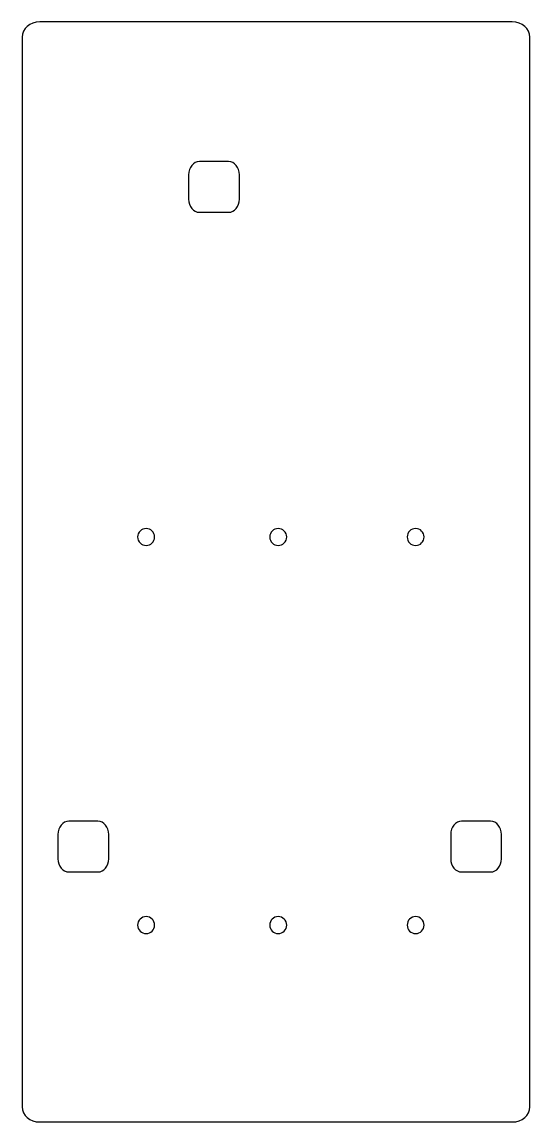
# Model space of a CAD drawing. Extents: x 229 to 349, y 19 to 279.
import ezdxf

# ---------------------------------------------------------------- set-up
doc = ezdxf.new("R2010")
doc.units = 0
doc.header["$MEASUREMENT"] = 0
doc.layers.add('LAYER_1', color=7, linetype='CONTINUOUS')

msp = doc.modelspace()

# ---------------------------------------------------------------- linework, layer by layer
at = {"layer": 'LAYER_1', "color": 7}
for points, knots in [([(348.57, 22.24), (348.57, 20.27), (346.7, 18.68), (344.39, 18.68), (344.39, 18.68), (232.76, 18.68), (232.76, 18.68), (230.45, 18.68), (228.57, 20.27), (228.57, 22.24), (228.57, 22.24), (228.57, 275.11), (228.57, 275.11), (228.57, 277.08), (230.45, 278.68), (232.76, 278.68), (232.76, 278.68), (344.39, 278.68), (344.39, 278.68), (346.7, 278.68), (348.57, 277.08), (348.57, 275.11), (348.57, 275.11), (348.57, 22.24), (348.57, 22.24)], [0, 0, 0, 0, 1, 1, 1, 2, 2, 2, 3, 3, 3, 4, 4, 4, 5, 5, 5, 6, 6, 6, 7, 7, 7, 8, 8, 8, 8]), ([(279.93, 236.82), (279.93, 235.09), (278.78, 233.69), (277.36, 233.69), (277.36, 233.69), (270.5, 233.69), (270.5, 233.69), (269.08, 233.69), (267.93, 235.09), (267.93, 236.82), (267.93, 236.82), (267.93, 242.56), (267.93, 242.56), (267.93, 244.29), (269.08, 245.69), (270.5, 245.69), (270.5, 245.69), (277.36, 245.69), (277.36, 245.69), (278.78, 245.69), (279.93, 244.29), (279.93, 242.56), (279.93, 242.56), (279.93, 236.82), (279.93, 236.82)], [0, 0, 0, 0, 1, 1, 1, 2, 2, 2, 3, 3, 3, 4, 4, 4, 5, 5, 5, 6, 6, 6, 7, 7, 7, 8, 8, 8, 8]), ([(259.88, 156.95), (259.88, 155.84), (258.99, 154.95), (257.88, 154.95), (256.78, 154.95), (255.88, 155.84), (255.88, 156.95), (255.88, 158.05), (256.78, 158.95), (257.88, 158.95), (258.99, 158.95), (259.88, 158.05), (259.88, 156.95)], [0, 0, 0, 0, 1, 1, 1, 2, 2, 2, 3, 3, 3, 4, 4, 4, 4]), ([(291.1, 156.95), (291.1, 155.84), (290.21, 154.95), (289.1, 154.95), (288, 154.95), (287.1, 155.84), (287.1, 156.95), (287.1, 158.05), (288, 158.95), (289.1, 158.95), (290.21, 158.95), (291.1, 158.05), (291.1, 156.95)], [0, 0, 0, 0, 1, 1, 1, 2, 2, 2, 3, 3, 3, 4, 4, 4, 4]), ([(323.56, 156.95), (323.56, 155.84), (322.66, 154.95), (321.56, 154.95), (320.45, 154.95), (319.56, 155.84), (319.56, 156.95), (319.56, 158.05), (320.45, 158.95), (321.56, 158.95), (322.66, 158.95), (323.56, 158.05), (323.56, 156.95)], [0, 0, 0, 0, 1, 1, 1, 2, 2, 2, 3, 3, 3, 4, 4, 4, 4]), ([(249.06, 80.9), (249.06, 79.17), (247.91, 77.77), (246.49, 77.77), (246.49, 77.77), (239.64, 77.77), (239.64, 77.77), (238.22, 77.77), (237.06, 79.17), (237.06, 80.9), (237.06, 80.9), (237.06, 86.64), (237.06, 86.64), (237.06, 88.36), (238.22, 89.77), (239.64, 89.77), (239.64, 89.77), (246.49, 89.77), (246.49, 89.77), (247.91, 89.77), (249.06, 88.36), (249.06, 86.64), (249.06, 86.64), (249.06, 80.9), (249.06, 80.9)], [0, 0, 0, 0, 1, 1, 1, 2, 2, 2, 3, 3, 3, 4, 4, 4, 5, 5, 5, 6, 6, 6, 7, 7, 7, 8, 8, 8, 8]), ([(341.84, 80.9), (341.84, 79.17), (340.69, 77.77), (339.27, 77.77), (339.27, 77.77), (332.42, 77.77), (332.42, 77.77), (331, 77.77), (329.84, 79.17), (329.84, 80.9), (329.84, 80.9), (329.84, 86.64), (329.84, 86.64), (329.84, 88.36), (331, 89.77), (332.42, 89.77), (332.42, 89.77), (339.27, 89.77), (339.27, 89.77), (340.69, 89.77), (341.84, 88.36), (341.84, 86.64), (341.84, 86.64), (341.84, 80.9), (341.84, 80.9)], [0, 0, 0, 0, 1, 1, 1, 2, 2, 2, 3, 3, 3, 4, 4, 4, 5, 5, 5, 6, 6, 6, 7, 7, 7, 8, 8, 8, 8]), ([(259.88, 65.23), (259.88, 64.12), (258.99, 63.23), (257.88, 63.23), (256.78, 63.23), (255.88, 64.12), (255.88, 65.23), (255.88, 66.33), (256.78, 67.23), (257.88, 67.23), (258.99, 67.23), (259.88, 66.33), (259.88, 65.23)], [0, 0, 0, 0, 1, 1, 1, 2, 2, 2, 3, 3, 3, 4, 4, 4, 4]), ([(291.1, 65.23), (291.1, 64.12), (290.21, 63.23), (289.1, 63.23), (288, 63.23), (287.1, 64.12), (287.1, 65.23), (287.1, 66.33), (288, 67.23), (289.1, 67.23), (290.21, 67.23), (291.1, 66.33), (291.1, 65.23)], [0, 0, 0, 0, 1, 1, 1, 2, 2, 2, 3, 3, 3, 4, 4, 4, 4]), ([(323.56, 65.23), (323.56, 64.12), (322.66, 63.23), (321.56, 63.23), (320.45, 63.23), (319.56, 64.12), (319.56, 65.23), (319.56, 66.33), (320.45, 67.23), (321.56, 67.23), (322.66, 67.23), (323.56, 66.33), (323.56, 65.23)], [0, 0, 0, 0, 1, 1, 1, 2, 2, 2, 3, 3, 3, 4, 4, 4, 4])]:
    msp.add_open_spline(points, degree=3, knots=knots, dxfattribs=at)

doc.saveas('drawing.dxf')
